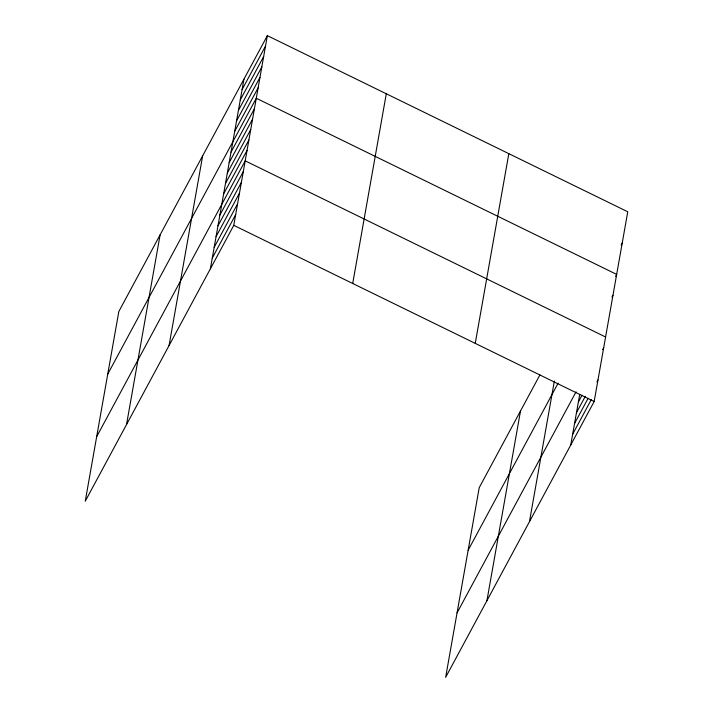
<?xml version="1.0" encoding="UTF-8"?>
<svg xmlns="http://www.w3.org/2000/svg" width="713" height="713" viewBox="0 0 713 713"><rect width="100%" height="100%" fill="white"/><g stroke="black" fill="none" stroke-linecap="round" stroke-linejoin="round"><path stroke-width="1.07" d="M126.531 424.529L160.113 234.827M169.07 345.529L202.652 155.826M210.362 268.846L243.944 79.143M267.357 35.65L118.83 311.501L85.248 501.212L233.775 225.353L267.357 35.65L627.752 211.788L594.17 401.499L445.643 677.35L479.225 487.647L539.937 374.878M352.712 283.48L386.294 93.777M475.241 343.372L508.824 153.669M486.926 600.667L520.508 410.964M529.465 521.666L554.366 381M570.756 444.992L579.696 394.467M242.099 89.58L265.512 46.087M240.245 100.007L263.667 56.514M238.4 110.444L261.823 66.951M236.556 120.88L259.969 77.387M234.711 131.308L258.124 87.815M107.743 374.111L256.279 98.251L616.674 274.398L615.631 276.323M231.012 152.181L254.434 108.688M229.167 162.617L252.58 119.116M227.322 173.045L250.735 129.552M225.468 183.482L248.89 139.989M223.624 193.918L247.046 150.416M96.665 436.712L245.201 160.853L605.587 336.999M219.871 215.094L243.293 171.601M217.973 225.852L241.386 182.35M216.066 236.6L239.488 193.107M214.167 247.349L237.581 203.856M212.26 258.097L235.682 214.604M621.175 245.022L622.217 243.097M468.138 550.249L558.083 383.211M611.941 297.196L612.975 295.262M457.06 612.85L576.051 391.847M602.645 349.682L603.688 347.748M578.368 401.989L582.004 395.225M576.46 412.738L585.311 396.312M574.562 423.486L588.091 398.362M596.933 381.927L597.975 379.993M572.655 434.235L591.389 399.44M233.775 225.353L594.17 401.499"/></g></svg>
